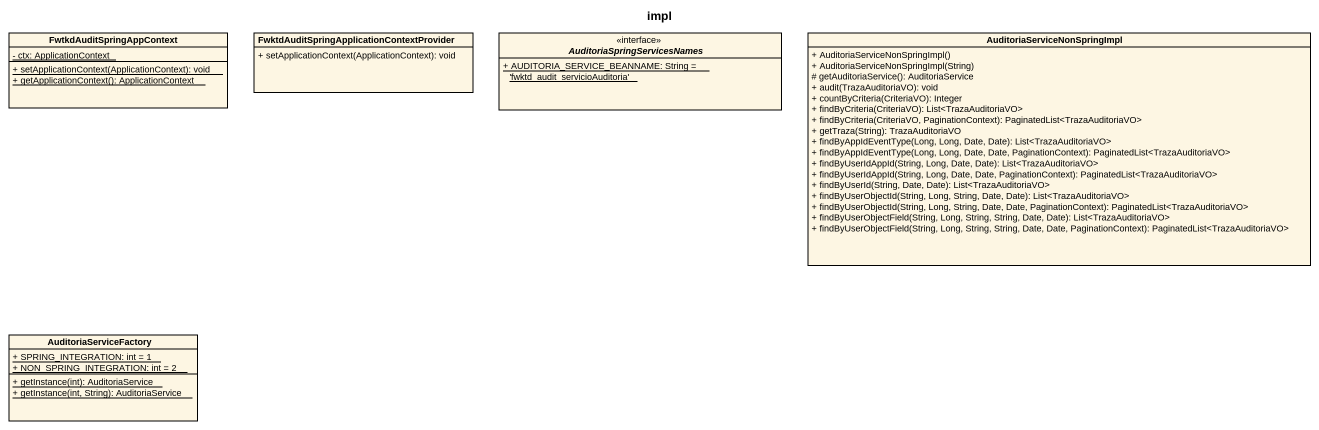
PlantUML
@startuml
title impl
hide circle
hide empty members
skinparam classAttributeIconSize 0
class FwtkdAuditSpringAppContext {
  {static} - ctx: ApplicationContext
  {static} + setApplicationContext(ApplicationContext): void
  {static} + getApplicationContext(): ApplicationContext
}
class "FwktdAuditSpringApplicationContextProvider" as FwktdAuditSpringApplicationC {
  + setApplicationContext(ApplicationContext): void
}
interface AuditoriaSpringServicesNames <<interface>> {
  {static} + AUDITORIA_SERVICE_BEANNAME: String = 'fwktd_audit_servicioAuditoria'
}
class "AuditoriaServiceNonSpringImpl" as AuditoriaServiceNonSpringImp {
  + AuditoriaServiceNonSpringImpl()
  + AuditoriaServiceNonSpringImpl(String)
  # getAuditoriaService(): AuditoriaService
  + audit(TrazaAuditoriaVO): void
  + countByCriteria(CriteriaVO): Integer
  + findByCriteria(CriteriaVO): List<TrazaAuditoriaVO>
  + findByCriteria(CriteriaVO, PaginationContext): PaginatedList<TrazaAuditoriaVO>
  + getTraza(String): TrazaAuditoriaVO
  + findByAppIdEventType(Long, Long, Date, Date): List<TrazaAuditoriaVO>
  + findByAppIdEventType(Long, Long, Date, Date, PaginationContext): PaginatedList<TrazaAuditoriaVO>
  + findByUserIdAppId(String, Long, Date, Date): List<TrazaAuditoriaVO>
  + findByUserIdAppId(String, Long, Date, Date, PaginationContext): PaginatedList<TrazaAuditoriaVO>
  + findByUserId(String, Date, Date): List<TrazaAuditoriaVO>
  + findByUserObjectId(String, Long, String, Date, Date): List<TrazaAuditoriaVO>
  + findByUserObjectId(String, Long, String, Date, Date, PaginationContext): PaginatedList<TrazaAuditoriaVO>
  + findByUserObjectField(String, Long, String, String, Date, Date): List<TrazaAuditoriaVO>
  + findByUserObjectField(String, Long, String, String, Date, Date, PaginationContext): PaginatedList<TrazaAuditoriaVO>
}
class AuditoriaServiceFactory {
  {static} + SPRING_INTEGRATION: int = 1
  {static} + NON_SPRING_INTEGRATION: int = 2
  {static} + getInstance(int): AuditoriaService
  {static} + getInstance(int, String): AuditoriaService
}
@enduml
